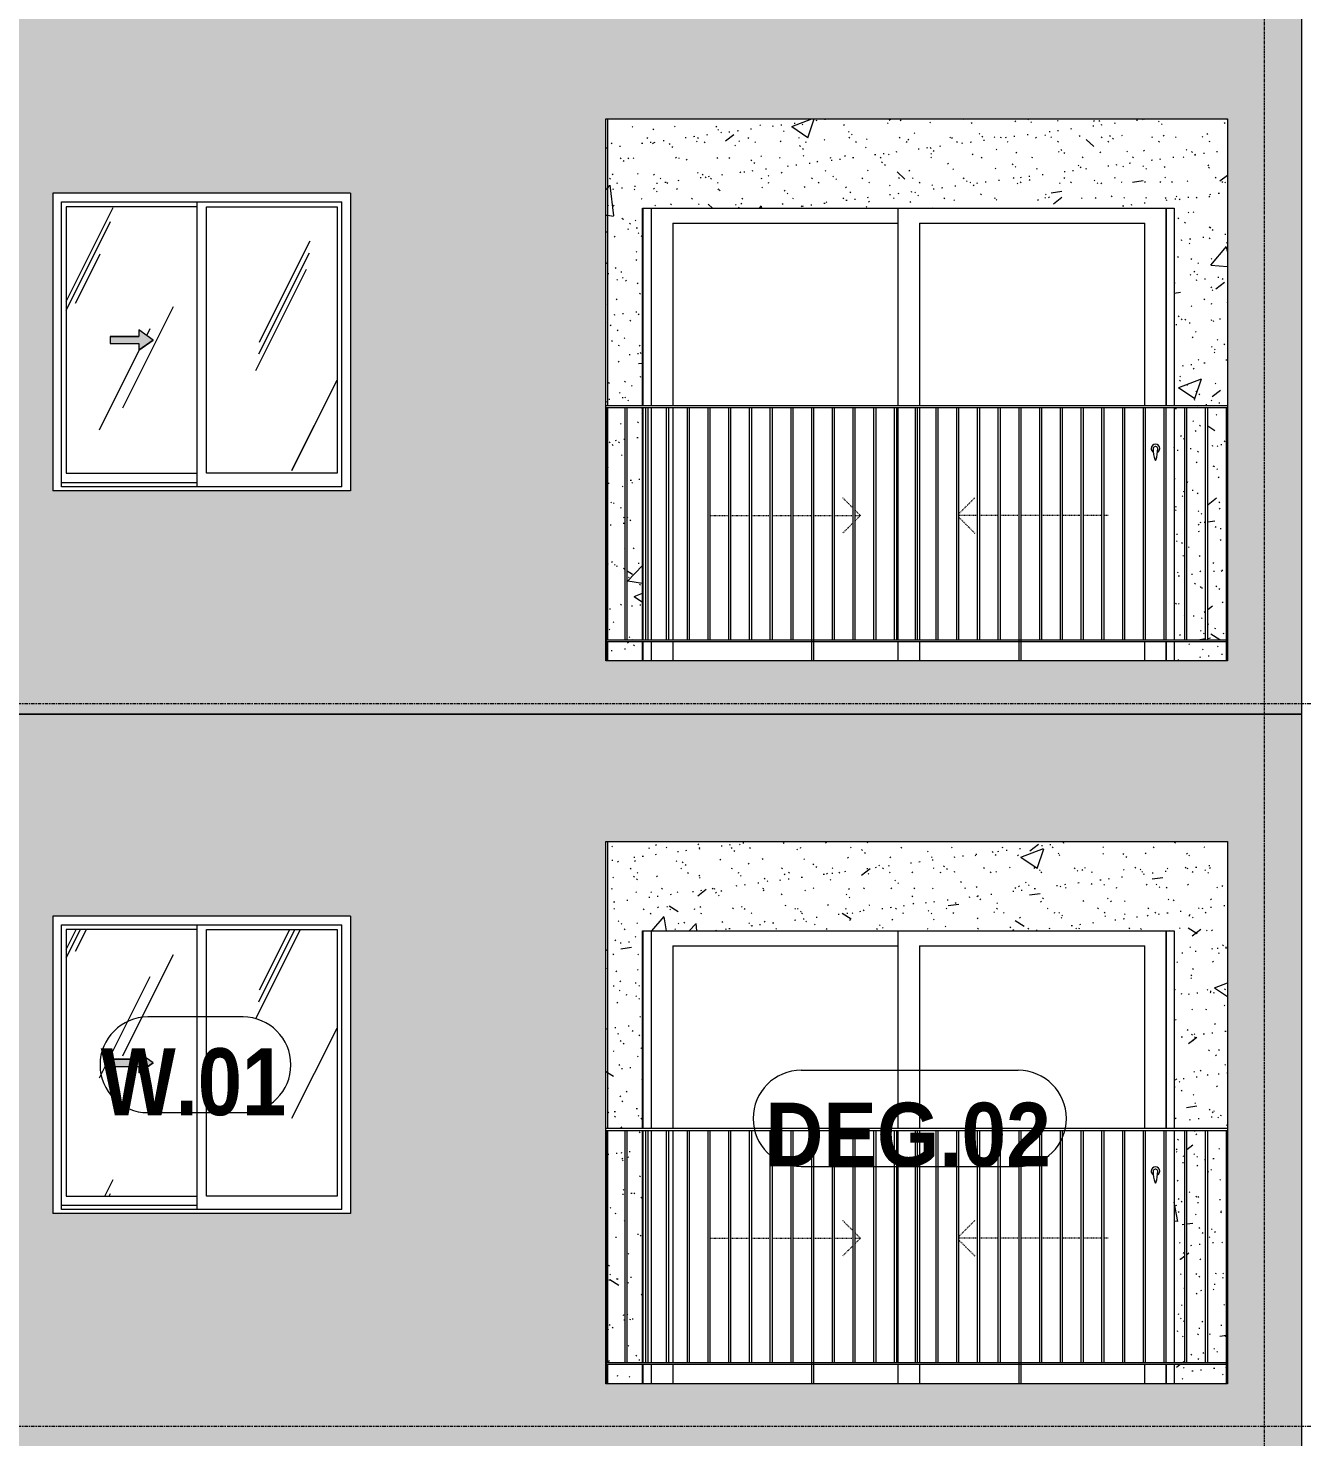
# Model space of a CAD drawing. Header units: millimetres. Extents: x 9199 to 175431, y -4466 to 35300.
# Drawn here: x 113587 to 119576, y 8950 to 15577 of the extents above; entities that cross this region are included whole.
import ezdxf

# ---------------------------------------------------------------- set-up
doc = ezdxf.new("R2010")
doc.units = ezdxf.units.MM
for name, pattern in [('1 NÉT CALL OUT', [6, 3, -3]), ('Centre', [31.75, 6.35, -4.7625, 15.875, -4.7625]), ('Dash', [6, 3, -3]), ('Grid Line', [22.225, 12.7, -3.175, 3.175, -3.175])]:
    doc.linetypes.add(name, pattern=pattern)
for name, color, linetype, lineweight in [('0-2', 250, 'Continuous', 5), ('A-DETL-GENF', 92, 'Continuous', 9), ('A-DETL-GENF-1', 92, '1 NÉT CALL OUT', 9), ('A-DOOR', 31, 'Continuous', 9), ('A-DOOR-FRAM', 31, 'Continuous', 9), ('A-DOOR-HDLN', 31, 'Dash', 18), ('A-DOOR-IDEN', 31, 'Continuous', 9), ('A-FLOR-HRAL', 11, 'Continuous', 9), ('A-FLOR-LEVL-2', 51, 'Centre', 9), ('A-GLAZ', 151, 'Continuous', 9), ('A-GLAZ-3', 7, '1 NÉT CALL OUT', 9), ('A-GLAZ-IDEN', 152, 'Continuous', 9), ('A-WALL', 113, 'Continuous', 9), ('A-WALL-PATT-1', 9, 'Continuous', 9), ('A-WALL-PATT-2', 111, 'Continuous', 5), ('I-WALL-1', 7, 'Continuous', 9), ('S-COLS-1', 7, 'Continuous', 9), ('S-GRID-1', 1, 'Grid Line', 9)]:
    doc.layers.add(name, color=color, linetype=linetype, lineweight=lineweight)
doc.styles.add('Arial_B_1', font='arialbd.ttf', dxfattribs={"width": 0.85, "height": 315})
doc.styles.add('Arial_B_2', font='arialbd.ttf', dxfattribs={"width": 0.9, "height": 300})
pattern_1 = [(50, (-51555.6, 1200), (1093.104, -95.634), [114.3, -1257.3]), (355, (-51555.6, 1200), (-211.46, 1146.34), [91.44, -1005.84]), (100.451, (-51464.5, 1192), (881.656, 1050.7), [97.14, -1068.54]), (46.184, (-51555.6, 1504.8), (1626.47, -252.26), [171.45, -1885.95]), (96.636, (-51420, 1483.8), (1424.42, 1484.57), [145.71, -1602.81]), (351.184, (-51555.6, 1504.8), (1424.43, 1484.55), [137.16, -1508.76]), (21, (-51403.2, 1428.6), (909.686, -613.59), [114.3, -1257.3]), (326, (-51403.2, 1428.6), (370.81, 1105.13), [91.44, -1005.84]), (71.451, (-51327.4, 1377.5), (1280.503, 491.53), [97.14, -1068.54]), (37.5, (-51555.58, 1200), (18.531, 507.33), [50.292, -943.356, 50.292, -970.788, -1009.65]), (37.5, (-51555.58, 1200), (18.531, 507.33), [-2014.728, 50.292, -959.358]), (7.5, (-51555.6, 1200), (400.918, 601.084), [50.292, -531.876, 50.292, -920.496, -384.81]), (7.5, (-51555.6, 1200), (400.918, 601.084), [-1552.956, 50.292, -334.518]), (327.5, (-51895.43, 1200), (813.545, -34.374), [50.292, -330.708, 50.292, -1138.428, -1577.34]), (327.5, (-51895.43, 1200), (813.545, -34.374), [-1569.72, 50.292, -1527.048]), (317.5, (-52047.8, 1200), (888.775, 152.56), [50.292, -445.008, 50.292, -739.14, -1120.14]), (317.5, (-52047.8, 1200), (888.775, 152.56), [-1284.73, 50.29, -1069.85])]
pattern_2 = [(37.5, (-51555.58, 1200), (-4.7995, 146.8239), [5.029, -110.795, 5.029, -124.511, -123.825]), (37.5, (-51555.58, 1200), (-4.7995, 146.8239), [-245.364, 5.029, -118.796]), (7.5, (-51555.58, 1200), (134.8574, 215.0472), [5.029, -57.455, 5.029, -99.365, -40.005]), (7.5, (-51555.58, 1200), (134.8574, 215.0472), [-166.878, 5.029, -34.976]), (327.5, (-51649.3, 1200), (237.29776, 0.4316), [5.029, -33.071, 5.029, -132.131, -179.07]), (327.5, (-51649.3, 1200), (237.29776, 0.4316), [-175.26, 5.029, -174.041]), (317.5, (-51649.3, 1200), (229.067, 66.8792), [5.029, -14.021, 5.029, -84.887, -102.87]), (317.5, (-51649.3, 1200), (229.067, 66.8792), [-108.966, 5.029, -97.841])]
pattern_3 = [(63.435, (-49765.3, 1304.34), (-0.001, 1524.001), [532.46, -2875.3]), (63.435, (-51289.3, 1304.34), (-0.001, 1524), [532.46, -2875.3]), (63.435, (-49035.8, 1598.8), (-0.001, 1524.001), [532.46, -2875.3]), (63.435, (-50559.8, 1598.8), (-0.001, 1524), [532.46, -2875.3]), (63.435, (-49146.2, 1494.84), (-0.001, 1524.001), [532.46, -2875.3]), (63.435, (-50670.2, 1494.84), (-0.001, 1524), [532.46, -2875.3]), (63.435, (-49258.75, 2090.1), (-0.001, 1524.001), [258.8, -3148.965]), (63.435, (-50782.75, 2090.1), (-0.001, 1524), [258.8, -3148.965]), (63.435, (-49332.36, 1997.95), (-0.001, 1524.001), [532.46, -2875.3]), (63.435, (-50856.36, 1997.95), (-0.001, 1524), [532.46, -2875.3]), (63.435, (-49319.4, 2064.1), (-0.001, 1524.001), [532.46, -2875.3]), (63.435, (-50843.4, 2064.1), (-0.001, 1524), [532.46, -2875.3]), (63.435, (-49934.2, 1773.94), (-0.001, 1524.001), [532.46, -2875.3]), (63.435, (-51458.2, 1773.94), (-0.001, 1524), [532.46, -2875.3]), (63.435, (-49921.24, 1851.9), (-0.001, 1524.001), [532.46, -2875.3]), (63.435, (-51445.24, 1851.9), (-0.001, 1524), [532.46, -2875.3]), (63.435, (-49917.74, 1908.1), (-0.001, 1524.001), [532.46, -2875.3]), (63.435, (-51441.74, 1908.1), (-0.001, 1524), [532.46, -2875.3])]

# ---------------------------------------------------------------- blocks, each defined once
blk = doc.blocks.new('NCV_TKTC_KET CAU_rvt-2-TKCS_MẶT ĐỨNG HƯỚNG TÂY')
at = {"layer": 'S-COLS-1'}
for p, q in [((-61911.9, 15150), (-61911.9, 12600)), ((-61911.9, 11750.1), (-61911.9, 9200))]:
    blk.add_line(p, q, dxfattribs=at)
blk = doc.blocks.new('NCV_TKTC_TANG 3 - 4_rvt-3-TKCS_MẶT ĐỨNG HƯỚNG TÂY')
at = {"layer": 'A-WALL-PATT-1'}
h = blk.add_hatch(dxfattribs=at)
h.set_pattern_fill('FP_19', color=256, style=0, pattern_type=2)
h.set_pattern_definition(pattern_1)
h.paths.add_polyline_path([(-64826.9, 12600), (-64827.4, 12690), (-64831.3, 12690), (-64831.3, 12600), (-64827.1, 12600)])
h.paths.add_polyline_path([(-64831.3, 12700), (-64826.9, 12700), (-64826.9, 13790), (-64831.3, 13790), (-64831.3, 13292.3)])
h.paths.add_polyline_path([(-64826.9, 13800), (-64826.9, 15150), (-64835.3, 15150), (-64835.3, 13800), (-64831.1, 13800)])
h = blk.add_hatch(dxfattribs=at)
h.set_pattern_fill('FP_20', color=256, style=0, pattern_type=2)
h.set_pattern_definition(pattern_2)
h.paths.add_polyline_path([(-64826.9, 12600), (-64827.4, 12690), (-64831.3, 12690), (-64831.3, 12600), (-64827.1, 12600)])
h.paths.add_polyline_path([(-64831.3, 12700), (-64826.9, 12700), (-64826.9, 13790), (-64831.3, 13790), (-64831.3, 13292.3)])
h.paths.add_polyline_path([(-64826.9, 13800), (-64826.9, 15150), (-64835.3, 15150), (-64835.3, 13800), (-64831.1, 13800)])
h = blk.add_hatch(dxfattribs=at)
h.set_pattern_fill('FP_19', color=256, style=0, pattern_type=2)
h.set_pattern_definition(pattern_1)
h.paths.add_polyline_path([(-64816.1, 12600), (-64662.4, 12600), (-64662.4, 12690), (-64826.9, 12690), (-64826.9, 12600), (-64821.9, 12600)])
h.paths.add_polyline_path([(-62162.4, 12600), (-61916.9, 12600), (-61916.9, 12690), (-62162.4, 12690)])
h.paths.add_polyline_path([(-64811.9, 12700), (-64743.9, 12700), (-64743.9, 13790), (-64826.9, 13790), (-64826.9, 12700)])
h.paths.add_polyline_path([(-62162.4, 12700), (-62111.9, 12700), (-62111.9, 13790), (-62162.4, 13790), (-62162.4, 13292.3)])
h.paths.add_polyline_path([(-62101.9, 12700), (-62014.4, 12700), (-62014.4, 13790), (-62101.9, 13790), (-62101.9, 13292.3)])
h.paths.add_polyline_path([(-62004.4, 12700), (-61916.9, 12700), (-61916.9, 13790), (-62004.4, 13790), (-62004.4, 13292.3)])
h.paths.add_polyline_path([(-64662.4, 12700), (-64662.4, 13790), (-64733.9, 13790), (-64733.9, 12700)])
h.paths.add_polyline_path([(-64729.5, 13800), (-64662.4, 13800), (-64662.4, 14730), (-62162.4, 14730), (-62162.4, 13800), (-61911.9, 13800), (-61911.9, 15150), (-64826.9, 15150), (-64826.9, 13800)])
h = blk.add_hatch(dxfattribs=at)
h.set_pattern_fill('FP_20', color=256, style=0, pattern_type=2)
h.set_pattern_definition(pattern_2)
h.paths.add_polyline_path([(-64816.1, 12600), (-64662.4, 12600), (-64662.4, 12690), (-64826.9, 12690), (-64826.9, 12600), (-64821.9, 12600)])
h.paths.add_polyline_path([(-62162.4, 12600), (-61916.9, 12600), (-61916.9, 12690), (-62162.4, 12690)])
h.paths.add_polyline_path([(-64811.9, 12700), (-64743.9, 12700), (-64743.9, 13790), (-64826.9, 13790), (-64826.9, 12700)])
h.paths.add_polyline_path([(-62162.4, 12700), (-62111.9, 12700), (-62111.9, 13790), (-62162.4, 13790), (-62162.4, 13292.3)])
h.paths.add_polyline_path([(-62101.9, 12700), (-62014.4, 12700), (-62014.4, 13790), (-62101.9, 13790), (-62101.9, 13292.3)])
h.paths.add_polyline_path([(-62004.4, 12700), (-61916.9, 12700), (-61916.9, 13790), (-62004.4, 13790), (-62004.4, 13292.3)])
h.paths.add_polyline_path([(-64662.4, 12700), (-64662.4, 13790), (-64733.9, 13790), (-64733.9, 12700)])
h.paths.add_polyline_path([(-64729.5, 13800), (-64662.4, 13800), (-64662.4, 14730), (-62162.4, 14730), (-62162.4, 13800), (-61911.9, 13800), (-61911.9, 15150), (-64826.9, 15150), (-64826.9, 13800)])
at = {"layer": 'I-WALL-1'}
for p, q in [((-64826.9, 15150), (-64826.9, 13800)), ((-64662.4, 13800), (-64662.4, 14730)), ((-64662.4, 14730), (-62162.4, 14730)), ((-62162.4, 14730), (-62162.4, 13800)), ((-64826.9, 13790), (-64826.9, 12700)), ((-64662.4, 12700), (-64662.4, 13790)), ((-62162.4, 13790), (-62162.4, 12700)), ((-64826.9, 12690), (-64826.9, 12600)), ((-64662.4, 12600), (-64662.4, 12690)), ((-62162.4, 12690), (-62162.4, 12600))]:
    blk.add_line(p, q, dxfattribs=at)
blk = doc.blocks.new('NCV_TKTC_TANG 3 - 4_rvt-4-TKCS_MẶT ĐỨNG HƯỚNG TÂY')
at = {"layer": 'A-WALL-PATT-1'}
h = blk.add_hatch(dxfattribs=at)
h.set_pattern_fill('FP_19', color=256, style=0, pattern_type=2)
h.set_pattern_definition(pattern_1)
h.paths.add_polyline_path([(-64826.9, 9200), (-64827.4, 9290), (-64831.3, 9290), (-64831.3, 9200), (-64827.1, 9200)])
h.paths.add_polyline_path([(-64831.3, 9300), (-64826.9, 9300), (-64826.9, 10390), (-64831.3, 10390), (-64831.3, 10004.4)])
h.paths.add_polyline_path([(-64835.3, 10400), (-64826.9, 10400), (-64826.9, 11750), (-64835.3, 11750), (-64835.3, 10552.4)])
h = blk.add_hatch(dxfattribs=at)
h.set_pattern_fill('FP_20', color=256, style=0, pattern_type=2)
h.set_pattern_definition(pattern_2)
h.paths.add_polyline_path([(-64826.9, 9200), (-64827.4, 9290), (-64831.3, 9290), (-64831.3, 9200), (-64827.1, 9200)])
h.paths.add_polyline_path([(-64831.3, 9300), (-64826.9, 9300), (-64826.9, 10390), (-64831.3, 10390), (-64831.3, 10004.4)])
h.paths.add_polyline_path([(-64835.3, 10400), (-64826.9, 10400), (-64826.9, 11750), (-64835.3, 11750), (-64835.3, 10552.4)])
h = blk.add_hatch(dxfattribs=at)
h.set_pattern_fill('FP_19', color=256, style=0, pattern_type=2)
h.set_pattern_definition(pattern_1)
h.paths.add_polyline_path([(-64816.1, 9200), (-64662.4, 9200), (-64662.4, 9290), (-64826.9, 9290), (-64826.9, 9200), (-64821.9, 9200)])
h.paths.add_polyline_path([(-62162.4, 9200), (-61916.9, 9200), (-61916.9, 9290), (-62162.4, 9290)])
h.paths.add_polyline_path([(-64808.9, 9300), (-64743.9, 9300), (-64743.9, 10390), (-64826.9, 10390), (-64826.9, 9300), (-64811.9, 9300)])
h.paths.add_polyline_path([(-62162.4, 9300), (-62111.9, 9300), (-62111.9, 10390), (-62162.4, 10390), (-62162.4, 10004.4)])
h.paths.add_polyline_path([(-62101.9, 9300), (-62014.4, 9300), (-62014.4, 10390), (-62101.9, 10390), (-62101.9, 10004.4)])
h.paths.add_polyline_path([(-64733.9, 9300), (-64662.4, 9300), (-64662.4, 10390), (-64733.9, 10390), (-64733.9, 9326.8)])
h.paths.add_polyline_path([(-61916.9, 9300), (-61916.9, 10390), (-62004.4, 10390), (-62004.4, 9300)])
h.paths.add_polyline_path([(-64826.9, 10400), (-64662.4, 10400), (-64662.4, 11330), (-62162.4, 11330), (-62162.4, 10400), (-61911.9, 10400), (-61911.9, 11750), (-64826.9, 11750), (-64826.9, 10552.4)])
h = blk.add_hatch(dxfattribs=at)
h.set_pattern_fill('FP_20', color=256, style=0, pattern_type=2)
h.set_pattern_definition(pattern_2)
h.paths.add_polyline_path([(-64816.1, 9200), (-64662.4, 9200), (-64662.4, 9290), (-64826.9, 9290), (-64826.9, 9200), (-64821.9, 9200)])
h.paths.add_polyline_path([(-62162.4, 9200), (-61916.9, 9200), (-61916.9, 9290), (-62162.4, 9290)])
h.paths.add_polyline_path([(-64808.9, 9300), (-64743.9, 9300), (-64743.9, 10390), (-64826.9, 10390), (-64826.9, 9300), (-64811.9, 9300)])
h.paths.add_polyline_path([(-62162.4, 9300), (-62111.9, 9300), (-62111.9, 10390), (-62162.4, 10390), (-62162.4, 10004.4)])
h.paths.add_polyline_path([(-62101.9, 9300), (-62014.4, 9300), (-62014.4, 10390), (-62101.9, 10390), (-62101.9, 10004.4)])
h.paths.add_polyline_path([(-64733.9, 9300), (-64662.4, 9300), (-64662.4, 10390), (-64733.9, 10390), (-64733.9, 9326.8)])
h.paths.add_polyline_path([(-61916.9, 9300), (-61916.9, 10390), (-62004.4, 10390), (-62004.4, 9300)])
h.paths.add_polyline_path([(-64826.9, 10400), (-64662.4, 10400), (-64662.4, 11330), (-62162.4, 11330), (-62162.4, 10400), (-61911.9, 10400), (-61911.9, 11750), (-64826.9, 11750), (-64826.9, 10552.4)])
at = {"layer": 'I-WALL-1'}
for p, q in [((-64826.9, 11750), (-64826.9, 10400)), ((-64662.4, 10400), (-64662.4, 11330)), ((-64662.4, 11330), (-62162.4, 11330)), ((-62162.4, 11330), (-62162.4, 10400)), ((-64826.9, 10390), (-64826.9, 9300)), ((-64662.4, 9300), (-64662.4, 10390)), ((-62162.4, 10390), (-62162.4, 9300)), ((-64826.9, 9290), (-64826.9, 9200)), ((-64662.4, 9200), (-64662.4, 9290)), ((-62162.4, 9290), (-62162.4, 9200))]:
    blk.add_line(p, q, dxfattribs=at)
blk = doc.blocks.new('1_FAMILY RVT - W01-WxH 1400x1400xmm-V141-TKCS_MẶT ĐỨNG HƯỚNG TÂY')
at = {"layer": 'A-DETL-GENF-1'}
blk.add_hatch(color=256, dxfattribs=at).paths.add_polyline_path([(-67030.8, 10662.1), (-66963.1, 10709.5), (-67030.8, 10757), (-67030.8, 10726.5), (-67166.3, 10726.5), (-67166.3, 10692.6), (-67030.8, 10692.6)])
at = {"layer": 'A-GLAZ'}
h = blk.add_hatch(dxfattribs=at)
h.set_pattern_fill('FP_18', color=256, style=0, pattern_type=2)
h.set_pattern_definition(pattern_3)
h.paths.add_polyline_path([(-66757.5, 10082.6), (-66757.5, 11336.5), (-67371.8, 11336.5), (-67371.8, 10082.6)])
h.paths.add_polyline_path([(-67030.8, 10662.1), (-67030.8, 10692.6), (-67166.3, 10692.6), (-67166.3, 10726.5), (-67030.8, 10726.5), (-67030.8, 10757), (-66963.1, 10709.5), (-66987.3, 10692.6)])
h = blk.add_hatch(dxfattribs=at)
h.set_pattern_fill('FP_18', color=256, style=0, pattern_type=2)
h.set_pattern_definition(pattern_3)
h.paths.add_polyline_path([(-66098.8, 10082.6), (-66098.8, 11336.5), (-66713.1, 11336.5), (-66713.1, 10082.6)])
at = {"layer": 'A-DETL-GENF'}
for p, q in [((-67030.8, 10757), (-67030.8, 10726.5)), ((-66963.1, 10709.5), (-67030.8, 10757)), ((-66963.1, 10709.5), (-67030.8, 10757)), ((-67030.8, 10757), (-67030.8, 10726.5)), ((-67166.3, 10726.5), (-67166.3, 10692.6)), ((-67166.3, 10726.5), (-67030.8, 10726.5)), ((-67030.8, 10726.5), (-67166.3, 10726.5)), ((-67166.3, 10726.5), (-67166.3, 10692.6)), ((-67166.3, 10692.6), (-67030.8, 10692.6)), ((-67166.3, 10692.6), (-67030.8, 10692.6)), ((-66963.1, 10709.5), (-67030.8, 10662.1)), ((-67030.8, 10662.1), (-66963.1, 10709.5)), ((-67030.8, 10692.6), (-67030.8, 10662.1)), ((-67030.8, 10692.6), (-67030.8, 10662.1))]:
    blk.add_line(p, q, dxfattribs=at)
at = {"layer": 'A-GLAZ'}
for p, q in [((-66035.3, 11400), (-67435.3, 11400)), ((-67435.3, 11400), (-67435.3, 10000)), ((-66035.3, 11400), (-66035.3, 10000)), ((-67394.4, 11359.1), (-66076.2, 11359.1)), ((-67394.4, 10019), (-67394.4, 11359.1)), ((-67371.8, 11336.5), (-67371.8, 10082.6)), ((-66757.5, 11336.5), (-67371.8, 11336.5)), ((-66757.5, 11359.1), (-66757.5, 10019)), ((-66713.1, 10082.6), (-66713.1, 11336.5)), ((-66713.1, 11336.5), (-66098.8, 11336.5)), ((-66098.8, 11336.5), (-66098.8, 10082.6)), ((-66076.2, 10019), (-66076.2, 11359.1)), ((-67371.8, 10082.6), (-66757.5, 10082.6)), ((-66098.8, 10082.6), (-66713.1, 10082.6)), ((-66757.5, 10038.1), (-67394.4, 10038.1)), ((-66757.5, 10038.1), (-67394.4, 10038.1)), ((-66076.2, 10019), (-67394.4, 10019)), ((-66035.3, 10000), (-67435.3, 10000))]:
    blk.add_line(p, q, dxfattribs=at)
blk = doc.blocks.new('Railing - 10mm-1251313-TKCS_MẶT ĐỨNG HƯỚNG TÂY')
at = {"layer": 'A-FLOR-HRAL'}
for p, q in [((-70214.4, 2500), (-70214.4, 3590)), ((-70204.4, 2500), (-70204.4, 3590))]:
    blk.add_line(p, q, dxfattribs=at)
blk = doc.blocks.new('Railing - 50 x 10mm-V205-TKCS_MẶT ĐỨNG HƯỚNG TÂY')
at = {"layer": 'A-FLOR-HRAL'}
for p, q in [((-71091.4, 5800), (-71091.4, 6990)), ((-71081.4, 6990), (-71091.4, 6990)), ((-71081.4, 5800), (-71081.4, 6990))]:
    blk.add_line(p, q, dxfattribs=at)
blk = doc.blocks.new('Railing - 50 x 10mm-V206-TKCS_MẶT ĐỨNG HƯỚNG TÂY')
at = {"layer": 'A-FLOR-HRAL'}
for p in [(-70116.9, 5800), (-70111.9, 6990)]:
    blk.add_line(p, (-70116.9, 6990), dxfattribs=at)
blk = doc.blocks.new('Railing - 50 x 10mm-V208-TKCS_MẶT ĐỨNG HƯỚNG TÂY')
at = {"layer": 'A-FLOR-HRAL'}
for p, q in [((-64831.3, 6990), (-64835.3, 6990)), ((-64831.3, 5800), (-64831.3, 6990))]:
    blk.add_line(p, q, dxfattribs=at)
blk = doc.blocks.new('Railing - Railing-3235345-TKCS_MẶT ĐỨNG HƯỚNG TÂY')
at = {"layer": 'A-FLOR-HRAL'}
for p, q in [((-64835.3, 9300), (-61911.9, 9300)), ((-61911.9, 9290), (-64835.3, 9290))]:
    blk.add_line(p, q, dxfattribs=at)
for name, p in [('Railing - 50 x 10mm-V208-TKCS_MẶT ĐỨNG HƯỚNG TÂY', (0, 3400)), ('Railing - 10mm-1251313-TKCS_MẶT ĐỨNG HƯỚNG TÂY', (5470.5, 6800)), ('Railing - 10mm-1251313-TKCS_MẶT ĐỨNG HƯỚNG TÂY', (5568, 6800)), ('Railing - 10mm-1251313-TKCS_MẶT ĐỨNG HƯỚNG TÂY', (5665.5, 6800)), ('Railing - 10mm-1251313-TKCS_MẶT ĐỨNG HƯỚNG TÂY', (5763, 6800)), ('Railing - 10mm-1251313-TKCS_MẶT ĐỨNG HƯỚNG TÂY', (5860.4, 6800)), ('Railing - 10mm-1251313-TKCS_MẶT ĐỨNG HƯỚNG TÂY', (5957.9, 6800)), ('Railing - 10mm-1251313-TKCS_MẶT ĐỨNG HƯỚNG TÂY', (6055.4, 6800)), ('Railing - 10mm-1251313-TKCS_MẶT ĐỨNG HƯỚNG TÂY', (6152.9, 6800)), ('Railing - 10mm-1251313-TKCS_MẶT ĐỨNG HƯỚNG TÂY', (6250.4, 6800)), ('Railing - 50 x 10mm-V205-TKCS_MẶT ĐỨNG HƯỚNG TÂY', (7224.9, 3400)), ('Railing - 10mm-1251313-TKCS_MẶT ĐỨNG HƯỚNG TÂY', (6445.3, 6800)), ('Railing - 10mm-1251313-TKCS_MẶT ĐỨNG HƯỚNG TÂY', (6542.8, 6800)), ('Railing - 10mm-1251313-TKCS_MẶT ĐỨNG HƯỚNG TÂY', (6640.3, 6800)), ('Railing - 10mm-1251313-TKCS_MẶT ĐỨNG HƯỚNG TÂY', (6737.8, 6800)), ('Railing - 10mm-1251313-TKCS_MẶT ĐỨNG HƯỚNG TÂY', (6835.2, 6800)), ('Railing - 10mm-1251313-TKCS_MẶT ĐỨNG HƯỚNG TÂY', (6932.7, 6800)), ('Railing - 10mm-1251313-TKCS_MẶT ĐỨNG HƯỚNG TÂY', (7030.2, 6800)), ('Railing - 10mm-1251313-TKCS_MẶT ĐỨNG HƯỚNG TÂY', (7127.7, 6800)), ('Railing - 10mm-1251313-TKCS_MẶT ĐỨNG HƯỚNG TÂY', (7225.2, 6800)), ('Railing - 50 x 10mm-V205-TKCS_MẶT ĐỨNG HƯỚNG TÂY', (8199.7, 3400)), ('Railing - 10mm-1251313-TKCS_MẶT ĐỨNG HƯỚNG TÂY', (7420.1, 6800)), ('Railing - 10mm-1251313-TKCS_MẶT ĐỨNG HƯỚNG TÂY', (7517.6, 6800)), ('Railing - 10mm-1251313-TKCS_MẶT ĐỨNG HƯỚNG TÂY', (7615.1, 6800)), ('Railing - 10mm-1251313-TKCS_MẶT ĐỨNG HƯỚNG TÂY', (7712.6, 6800)), ('Railing - 10mm-1251313-TKCS_MẶT ĐỨNG HƯỚNG TÂY', (7810, 6800)), ('Railing - 10mm-1251313-TKCS_MẶT ĐỨNG HƯỚNG TÂY', (7907.5, 6800)), ('Railing - 10mm-1251313-TKCS_MẶT ĐỨNG HƯỚNG TÂY', (8005, 6800)), ('Railing - 10mm-1251313-TKCS_MẶT ĐỨNG HƯỚNG TÂY', (8102.5, 6800)), ('Railing - 10mm-1251313-TKCS_MẶT ĐỨNG HƯỚNG TÂY', (8200, 6800)), ('Railing - 50 x 10mm-V206-TKCS_MẶT ĐỨNG HƯỚNG TÂY', (8200, 3400))]:
    blk.add_blockref(name, p)
blk = doc.blocks.new('Top Rail Type - Top Rail_Internal_-3235348-TKCS_MẶT ĐỨNG HƯỚNG TÂY')
at = {"layer": 'A-FLOR-HRAL'}
for p, q in [((-61911.9, 10400), (-64835.3, 10400)), ((-61911.9, 10390), (-64835.3, 10390))]:
    blk.add_line(p, q, dxfattribs=at)
blk = doc.blocks.new('DEG_02-DEG_03 - DEG_02-2500x2400mm-CỬA ĐI 02 CÁNH TRƯỢT-V220-TKCS_MẶT ĐỨNG HƯỚNG TÂY')
at = {"layer": 'A-DOOR'}
for p, q in [((-63460.3, 10400), (-63460.3, 11330)), ((-62200.3, 11330), (-62200.3, 10400)), ((-64520.3, 11260), (-64520.3, 10400)), ((-64520.3, 11260), (-63460.3, 11260)), ((-63360.3, 11260), (-63360.3, 10400)), ((-63360.3, 11260), (-62300.3, 11260)), ((-62300.3, 10400), (-62300.3, 11260)), ((-64520.3, 10390), (-64520.3, 9300)), ((-63460.3, 9300), (-63460.3, 10390)), ((-63360.3, 10390), (-63360.3, 9300)), ((-64520.3, 9290), (-64520.3, 9200)), ((-63460.3, 9200), (-63460.3, 9290)), ((-63360.3, 9290), (-63360.3, 9200)), ((-62300.3, 9200), (-62300.3, 9290)), ((-62200.3, 9290), (-62200.3, 9200))]:
    blk.add_line(p, q, dxfattribs=at)
at = {"layer": 'A-DOOR', "flags": 128}
blk.add_lwpolyline([(-62248.8, 10208.7), (-62248.8, 10208.7), (-62248.8, 10208.7), (-62248.8, 10208.7), (-62248.8, 10208.7), (-62248.9, 10208.7), (-62248.9, 10208.7), (-62248.9, 10208.7), (-62248.9, 10208.7), (-62248.9, 10208.7), (-62249, 10208.7), (-62249, 10208.7), (-62249, 10208.7), (-62249, 10208.7), (-62249.1, 10208.7), (-62249.1, 10208.7), (-62249.1, 10208.7), (-62249.2, 10208.7), (-62249.2, 10208.7), (-62249.3, 10208.7), (-62249.3, 10208.7), (-62249.4, 10208.7), (-62249.4, 10208.7), (-62249.5, 10208.7), (-62249.5, 10208.7), (-62249.6, 10208.7), (-62249.6, 10208.7), (-62249.7, 10208.7), (-62249.7, 10208.7), (-62249.8, 10208.7), (-62249.8, 10208.7), (-62249.9, 10208.7), (-62249.9, 10208.7), (-62250, 10208.7), (-62250.1, 10208.7), (-62250.1, 10208.7), (-62250.2, 10208.7), (-62250.2, 10208.7), (-62250.3, 10208.7), (-62250.4, 10208.7), (-62250.4, 10208.7), (-62250.5, 10208.7), (-62250.5, 10208.7), (-62250.6, 10208.7), (-62250.7, 10208.7), (-62250.7, 10208.7), (-62250.8, 10208.7), (-62250.8, 10208.7), (-62250.9, 10208.7), (-62250.9, 10208.7), (-62251, 10208.7), (-62251, 10208.7), (-62251.1, 10208.7), (-62251.1, 10208.7), (-62251.2, 10208.7), (-62251.2, 10208.7), (-62251.3, 10208.7), (-62251.3, 10208.7), (-62251.4, 10208.7), (-62251.4, 10208.7), (-62251.5, 10208.7), (-62251.5, 10208.7), (-62251.5, 10208.7), (-62251.6, 10208.7), (-62251.6, 10208.7), (-62251.6, 10208.7), (-62251.7, 10208.7), (-62251.7, 10208.7), (-62251.7, 10208.7), (-62251.7, 10208.7), (-62251.7, 10208.7), (-62251.8, 10208.7), (-62251.8, 10208.7), (-62251.8, 10208.7), (-62251.8, 10208.7), (-62251.8, 10208.7), (-62251.8, 10208.7)], dxfattribs=at)
at = {"layer": 'A-DOOR'}
for centre, radius, start, end in [((-62250.3, 10200), 20, 0, 180), ((-62251.8, 10199.2), 9.45, 90, 180), ((-62248.8, 10199.2), 9.45, 0, 90), ((-62250.3, 10200), 20, 180, 240), ((-62096.5, 10199.2), 164.8, 180, 199.13397), ((-62249.9, 10146), 2.34, 199.13397, 261.03098), ((-62250.7, 10146), 2.34, 278.96902, 340.86603), ((-62404.1, 10199.2), 164.8, 340.86603, 0), ((-62250.3, 10200), 20, 300, 0)]:
    blk.add_arc(centre, radius, start, end, dxfattribs=at)
at = {"layer": 'A-DOOR-FRAM'}
for p, q in [((-64660.3, 11330), (-64660.3, 10400)), ((-64620.3, 10400), (-64620.3, 11330)), ((-62200.3, 10400), (-62200.3, 11330)), ((-64660.3, 10390), (-64660.3, 9300)), ((-64620.3, 9300), (-64620.3, 10390)), ((-64660.3, 9290), (-64660.3, 9200)), ((-64620.3, 9200), (-64620.3, 9290)), ((-62200.3, 9200), (-62200.3, 9290))]:
    blk.add_line(p, q, dxfattribs=at)
at = {"layer": 'A-DOOR-HDLN'}
for p, q in [((-63671.6, 9918.2), (-63722.4, 9969.1)), ((-63174.2, 9893.1), (-63098.2, 9969.1)), ((-64343.9, 9884.2), (-64256.5, 9884.2)), ((-64246.5, 9884.2), (-64159, 9884.2)), ((-64149, 9884.2), (-64061.5, 9884.2)), ((-64051.5, 9884.2), (-63964, 9884.2)), ((-63954, 9884.2), (-63866.5, 9884.2)), ((-63856.5, 9884.2), (-63769.1, 9884.2)), ((-63759.1, 9884.2), (-63671.6, 9884.2)), ((-63637.6, 9884.2), (-63661.6, 9908.2)), ((-63637.6, 9884.2), (-63661.6, 9860.2)), ((-63661.6, 9884.2), (-63637.6, 9884.2)), ((-63086.7, 9884.2), (-63174.2, 9884.2)), ((-63174.2, 9875.3), (-63098.2, 9799.4)), ((-62989.2, 9884.2), (-63076.7, 9884.2)), ((-62891.7, 9884.2), (-62979.2, 9884.2)), ((-62794.3, 9884.2), (-62881.7, 9884.2)), ((-62696.8, 9884.2), (-62784.3, 9884.2)), ((-62599.3, 9884.2), (-62686.8, 9884.2)), ((-62501.8, 9884.2), (-62589.3, 9884.2)), ((-62473.1, 9884.2), (-62491.8, 9884.2)), ((-63671.6, 9850.2), (-63722.4, 9799.4))]:
    blk.add_line(p, q, dxfattribs=at)
blk = doc.blocks.new('1_FAMILY RVT - W01-WxH 1400x1400xmm-V252-TKCS_MẶT ĐỨNG HƯỚNG TÂY')
at = {"layer": 'A-DETL-GENF-1'}
blk.add_hatch(color=256, dxfattribs=at).paths.add_polyline_path([(-67030.8, 14062.1), (-66963.1, 14109.5), (-67030.8, 14157), (-67030.8, 14126.5), (-67166.3, 14126.5), (-67166.3, 14092.6), (-67030.8, 14092.6)])
at = {"layer": 'A-GLAZ'}
h = blk.add_hatch(dxfattribs=at)
h.set_pattern_fill('FP_18', color=256, style=0, pattern_type=2)
h.set_pattern_definition(pattern_3)
h.paths.add_polyline_path([(-66757.5, 13482.6), (-66757.5, 14736.5), (-67371.8, 14736.5), (-67371.8, 13482.6)])
h.paths.add_polyline_path([(-67030.8, 14062.1), (-67030.8, 14092.6), (-67166.3, 14092.6), (-67166.3, 14126.5), (-67030.8, 14126.5), (-67030.8, 14157), (-66963.1, 14109.5), (-66987.3, 14092.6)])
h = blk.add_hatch(dxfattribs=at)
h.set_pattern_fill('FP_18', color=256, style=0, pattern_type=2)
h.set_pattern_definition(pattern_3)
h.paths.add_polyline_path([(-66098.8, 13482.6), (-66098.8, 14736.5), (-66713.1, 14736.5), (-66713.1, 13482.6)])
at = {"layer": 'A-DETL-GENF'}
for p, q in [((-67166.3, 14126.5), (-67166.3, 14092.6)), ((-67166.3, 14126.5), (-67030.8, 14126.5)), ((-67030.8, 14126.5), (-67166.3, 14126.5)), ((-67166.3, 14126.5), (-67166.3, 14092.6)), ((-67030.8, 14157), (-67030.8, 14126.5)), ((-66963.1, 14109.5), (-67030.8, 14157)), ((-66963.1, 14109.5), (-67030.8, 14157)), ((-67030.8, 14157), (-67030.8, 14126.5)), ((-67166.3, 14092.6), (-67030.8, 14092.6)), ((-67166.3, 14092.6), (-67030.8, 14092.6)), ((-66963.1, 14109.5), (-67030.8, 14062.1)), ((-67030.8, 14062.1), (-66963.1, 14109.5)), ((-67030.8, 14092.6), (-67030.8, 14062.1)), ((-67030.8, 14092.6), (-67030.8, 14062.1))]:
    blk.add_line(p, q, dxfattribs=at)
at = {"layer": 'A-GLAZ'}
for p, q in [((-66035.3, 14800), (-67435.3, 14800)), ((-67435.3, 14800), (-67435.3, 13400)), ((-66035.3, 14800), (-66035.3, 13400)), ((-67394.4, 14759.1), (-66076.2, 14759.1)), ((-67394.4, 13419), (-67394.4, 14759.1)), ((-67371.8, 14736.5), (-67371.8, 13482.6)), ((-66757.5, 14736.5), (-67371.8, 14736.5)), ((-66757.5, 14759.1), (-66757.5, 13419)), ((-66713.1, 13482.6), (-66713.1, 14736.5)), ((-66713.1, 14736.5), (-66098.8, 14736.5)), ((-66098.8, 14736.5), (-66098.8, 13482.6)), ((-66076.2, 13419), (-66076.2, 14759.1)), ((-67371.8, 13482.6), (-66757.5, 13482.6)), ((-66098.8, 13482.6), (-66713.1, 13482.6)), ((-66035.3, 13400), (-67435.3, 13400)), ((-66757.5, 13438.1), (-67394.4, 13438.1)), ((-66757.5, 13438.1), (-67394.4, 13438.1)), ((-66076.2, 13419), (-67394.4, 13419))]:
    blk.add_line(p, q, dxfattribs=at)
blk = doc.blocks.new('Railing - Railing-3817693-TKCS_MẶT ĐỨNG HƯỚNG TÂY')
at = {"layer": 'A-FLOR-HRAL'}
for p, q in [((-64835.3, 12700), (-61911.9, 12700)), ((-61911.9, 12690), (-64835.3, 12690))]:
    blk.add_line(p, q, dxfattribs=at)
for name, p in [('Railing - 50 x 10mm-V208-TKCS_MẶT ĐỨNG HƯỚNG TÂY', (0, 6800)), ('Railing - 10mm-1251313-TKCS_MẶT ĐỨNG HƯỚNG TÂY', (5470.5, 10200)), ('Railing - 10mm-1251313-TKCS_MẶT ĐỨNG HƯỚNG TÂY', (5568, 10200)), ('Railing - 10mm-1251313-TKCS_MẶT ĐỨNG HƯỚNG TÂY', (5665.5, 10200)), ('Railing - 10mm-1251313-TKCS_MẶT ĐỨNG HƯỚNG TÂY', (5763, 10200)), ('Railing - 10mm-1251313-TKCS_MẶT ĐỨNG HƯỚNG TÂY', (5860.4, 10200)), ('Railing - 10mm-1251313-TKCS_MẶT ĐỨNG HƯỚNG TÂY', (5957.9, 10200)), ('Railing - 10mm-1251313-TKCS_MẶT ĐỨNG HƯỚNG TÂY', (6055.4, 10200)), ('Railing - 10mm-1251313-TKCS_MẶT ĐỨNG HƯỚNG TÂY', (6152.9, 10200)), ('Railing - 10mm-1251313-TKCS_MẶT ĐỨNG HƯỚNG TÂY', (6250.4, 10200)), ('Railing - 50 x 10mm-V205-TKCS_MẶT ĐỨNG HƯỚNG TÂY', (7224.9, 6800)), ('Railing - 10mm-1251313-TKCS_MẶT ĐỨNG HƯỚNG TÂY', (6445.3, 10200)), ('Railing - 10mm-1251313-TKCS_MẶT ĐỨNG HƯỚNG TÂY', (6542.8, 10200)), ('Railing - 10mm-1251313-TKCS_MẶT ĐỨNG HƯỚNG TÂY', (6640.3, 10200)), ('Railing - 10mm-1251313-TKCS_MẶT ĐỨNG HƯỚNG TÂY', (6737.8, 10200)), ('Railing - 10mm-1251313-TKCS_MẶT ĐỨNG HƯỚNG TÂY', (6835.2, 10200)), ('Railing - 10mm-1251313-TKCS_MẶT ĐỨNG HƯỚNG TÂY', (6932.7, 10200)), ('Railing - 10mm-1251313-TKCS_MẶT ĐỨNG HƯỚNG TÂY', (7030.2, 10200)), ('Railing - 10mm-1251313-TKCS_MẶT ĐỨNG HƯỚNG TÂY', (7127.7, 10200)), ('Railing - 10mm-1251313-TKCS_MẶT ĐỨNG HƯỚNG TÂY', (7225.2, 10200)), ('Railing - 50 x 10mm-V205-TKCS_MẶT ĐỨNG HƯỚNG TÂY', (8199.7, 6800)), ('Railing - 10mm-1251313-TKCS_MẶT ĐỨNG HƯỚNG TÂY', (7420.1, 10200)), ('Railing - 10mm-1251313-TKCS_MẶT ĐỨNG HƯỚNG TÂY', (7517.6, 10200)), ('Railing - 10mm-1251313-TKCS_MẶT ĐỨNG HƯỚNG TÂY', (7615.1, 10200)), ('Railing - 10mm-1251313-TKCS_MẶT ĐỨNG HƯỚNG TÂY', (7712.6, 10200)), ('Railing - 10mm-1251313-TKCS_MẶT ĐỨNG HƯỚNG TÂY', (7810, 10200)), ('Railing - 10mm-1251313-TKCS_MẶT ĐỨNG HƯỚNG TÂY', (7907.5, 10200)), ('Railing - 10mm-1251313-TKCS_MẶT ĐỨNG HƯỚNG TÂY', (8005, 10200)), ('Railing - 10mm-1251313-TKCS_MẶT ĐỨNG HƯỚNG TÂY', (8102.5, 10200)), ('Railing - 10mm-1251313-TKCS_MẶT ĐỨNG HƯỚNG TÂY', (8200, 10200)), ('Railing - 50 x 10mm-V206-TKCS_MẶT ĐỨNG HƯỚNG TÂY', (8200, 6800))]:
    blk.add_blockref(name, p)
blk = doc.blocks.new('Top Rail Type - Top Rail_Internal_-3817696-TKCS_MẶT ĐỨNG HƯỚNG TÂY')
at = {"layer": 'A-FLOR-HRAL'}
for p, q in [((-61911.9, 13800), (-64835.3, 13800)), ((-61911.9, 13790), (-64835.3, 13790))]:
    blk.add_line(p, q, dxfattribs=at)
blk = doc.blocks.new('SSA-WINDOW TAG - 10-2062020-TKCS_MẶT ĐỨNG HƯỚNG TÂY')
at = {"layer": 'A-GLAZ-IDEN'}
for p, q in [((-74740.8, 10925), (-75188.4, 10925)), ((-75188.4, 10475), (-74740.8, 10475))]:
    blk.add_line(p, q, dxfattribs=at)
for centre, start, end in [((-75188.4, 10700), 90, 270), ((-74740.8, 10700), 270, 90)]:
    blk.add_arc(centre, 225, start, end, dxfattribs=at)
blk = doc.blocks.new('STN_Door Tag - STN_Door Tag-1788670-TKCS_MẶT ĐỨNG HƯỚNG TÂY')
at = {"layer": 'A-DOOR-IDEN'}
for p, q in [((-35037.4, 2034.3), (-34017.3, 2034.3)), ((-35037.4, 1581.5), (-34017.3, 1581.5))]:
    blk.add_line(p, q, dxfattribs=at)
for centre, start, end in [((-35037.4, 1807.9), 90, 270), ((-34017.3, 1807.9), 270, 90)]:
    blk.add_arc(centre, 226.4, start, end, dxfattribs=at)

msp = doc.modelspace()

# ---------------------------------------------------------------- hatches: boundary and pattern name
at = {"layer": 'A-WALL-PATT-2'}
h = msp.add_hatch(color=256, dxfattribs=at)
h.paths.add_polyline_path([(115192.8, 12350), (116102.9, 12350), (116102.9, 15750), (112991.2, 15750), (112991.2, 12350), (115102.9, 12350)])
h.paths.add_polyline_path([(113702.9, 13400), (113702.9, 14800), (115102.9, 14800), (115102.9, 13400), (113743.8, 13400)])
h = msp.add_hatch(color=256, dxfattribs=at)
h.paths.add_polyline_path([(116102.9, 12350), (119576.2, 12350), (119576.2, 15750), (116102.9, 15750), (116102.9, 13292.3)])
h.paths.add_polyline_path([(116302.9, 12600), (116302.9, 15150), (119226.7, 15150), (119226.7, 12600), (117309.1, 12600)])
h = msp.add_hatch(color=256, dxfattribs=at)
h.paths.add_polyline_path([(112991.2, 8950), (116102.9, 8950), (116102.9, 12350), (112991.2, 12350), (112991.2, 10004.4)])
h.paths.add_polyline_path([(115061.9, 10000), (113702.9, 10000), (113702.9, 11400), (115102.9, 11400), (115102.9, 10000)])
h = msp.add_hatch(color=256, dxfattribs=at)
h.paths.add_polyline_path([(119576.2, 8950), (119576.2, 12350), (116102.9, 12350), (116102.9, 8950), (119425.5, 8950)])
h.paths.add_polyline_path([(117309.1, 9200), (116302.9, 9200), (116302.9, 11750), (119226.7, 11750), (119226.7, 9200)])
h = msp.add_hatch(color=256, dxfattribs=at)
h.paths.add_polyline_path([(116102.9, 5550), (116102.9, 8950), (112991.2, 8950), (112991.2, 5550), (115192.8, 5550)])
h.paths.add_polyline_path([(115102.9, 6600), (113702.9, 6600), (113702.9, 8000), (115102.9, 8000), (115102.9, 6619)])
h = msp.add_hatch(color=256, dxfattribs=at)
h.paths.add_polyline_path([(119425.5, 5550), (119576.2, 5550), (119576.2, 8950), (116102.9, 8950), (116102.9, 5550), (117309.1, 5550)])
h.paths.add_polyline_path([(116302.9, 5800), (116302.9, 8350), (119226.7, 8350), (119226.7, 5800), (117309.1, 5800)])

# ---------------------------------------------------------------- linework, layer by layer
at = {"layer": 'A-FLOR-LEVL-2'}
for p, q in [((96540.4, 12400), (171939.1, 12400)), ((96540.4, 9000), (171939.1, 9000))]:
    msp.add_line(p, q, dxfattribs=at)
at = {"layer": 'A-WALL'}
for p, q in [((119576.2, 2200), (119576.2, 22550)), ((116302.9, 15150), (119226.7, 15150)), ((116302.9, 12600), (116302.9, 15150)), ((119226.7, 15150), (119226.7, 12600)), ((119226.7, 12600), (116302.9, 12600)), ((119576.2, 12350), (112991.2, 12350)), ((112991.2, 12350), (119576.2, 12350)), ((116302.9, 11750), (119226.7, 11750)), ((116302.9, 9200), (116302.9, 11750)), ((119226.7, 11750), (119226.7, 9200)), ((119226.7, 9200), (116302.9, 9200))]:
    msp.add_line(p, q, dxfattribs=at)
at = {"layer": 'S-GRID-1'}
msp.add_line((119401.2, 634.2), (119401.2, 30542.5), dxfattribs=at)

# ---------------------------------------------------------------- block references
at = {"layer": '0-2'}
for name in ['NCV_TKTC_KET CAU_rvt-2-TKCS_MẶT ĐỨNG HƯỚNG TÂY', 'NCV_TKTC_TANG 3 - 4_rvt-3-TKCS_MẶT ĐỨNG HƯỚNG TÂY', 'NCV_TKTC_TANG 3 - 4_rvt-4-TKCS_MẶT ĐỨNG HƯỚNG TÂY']:
    msp.add_blockref(name, (181138.2, 0), dxfattribs=at)
at = {"layer": 'A-DOOR'}
for p in [(181138.2, 3400), (181138.2, 0)]:
    msp.add_blockref('DEG_02-DEG_03 - DEG_02-2500x2400mm-CỬA ĐI 02 CÁNH TRƯỢT-V220-TKCS_MẶT ĐỨNG HƯỚNG TÂY', p, dxfattribs=at)
at = {"layer": 'A-DOOR-IDEN'}
msp.add_blockref('STN_Door Tag - STN_Door Tag-1788670-TKCS_MẶT ĐỨNG HƯỚNG TÂY', (152259.8, 8639.9), dxfattribs=at)
at = {"layer": 'A-FLOR-HRAL'}
for name in ['Top Rail Type - Top Rail_Internal_-3817696-TKCS_MẶT ĐỨNG HƯỚNG TÂY', 'Railing - Railing-3817693-TKCS_MẶT ĐỨNG HƯỚNG TÂY', 'Top Rail Type - Top Rail_Internal_-3235348-TKCS_MẶT ĐỨNG HƯỚNG TÂY', 'Railing - Railing-3235345-TKCS_MẶT ĐỨNG HƯỚNG TÂY']:
    msp.add_blockref(name, (181138.2, 0), dxfattribs=at)
at = {"layer": 'A-GLAZ-3'}
for name in ['1_FAMILY RVT - W01-WxH 1400x1400xmm-V252-TKCS_MẶT ĐỨNG HƯỚNG TÂY', '1_FAMILY RVT - W01-WxH 1400x1400xmm-V141-TKCS_MẶT ĐỨNG HƯỚNG TÂY']:
    msp.add_blockref(name, (181138.2, 0), dxfattribs=at)
at = {"layer": 'A-GLAZ-IDEN'}
msp.add_blockref('SSA-WINDOW TAG - 10-2062020-TKCS_MẶT ĐỨNG HƯỚNG TÂY', (189338.2, 0), dxfattribs=at)

# ---------------------------------------------------------------- texts
at = {"layer": 'A-DOOR-IDEN', "insert": (117724.8, 10370), "char_height": 300, "width": 1375.65, "attachment_point": 5, "line_spacing_factor": 0.936439, "style": 'Arial_B_2'}
msp.add_mtext('\\pt6.75,13.5,20.25,27,33.75,40.5,47.25,54,60.75,67.5,74.25,81,87.75,94.5,101.25,108,114.75,121.5,128.25,135,141.75,148.5,155.25,162,168.75,175.5,182.25,189,195.75,202.5,209.25,216;DEG.02', dxfattribs=at)
at = {"layer": 'A-GLAZ-IDEN', "insert": (114364.2, 10618.1), "char_height": 315, "width": 902.7, "attachment_point": 5, "line_spacing_factor": 0.936439, "style": 'Arial_B_1'}
msp.add_mtext('\\pt6.3756,12.7512,19.12365,25.49925,31.87485,38.25045,44.62605,50.9985,57.3741,63.7497,70.1253,76.5009,82.8765,89.24895,95.62455,102.00015,108.37575,114.75135,121.1238,127.4994,133.875,140.2506,146.6262,152.99865,159.37425,165.74985,172.12545,178.50105,184.8735,191.2491,197.6247,204.0003;W.01', dxfattribs=at)

doc.saveas('drawing.dxf')
